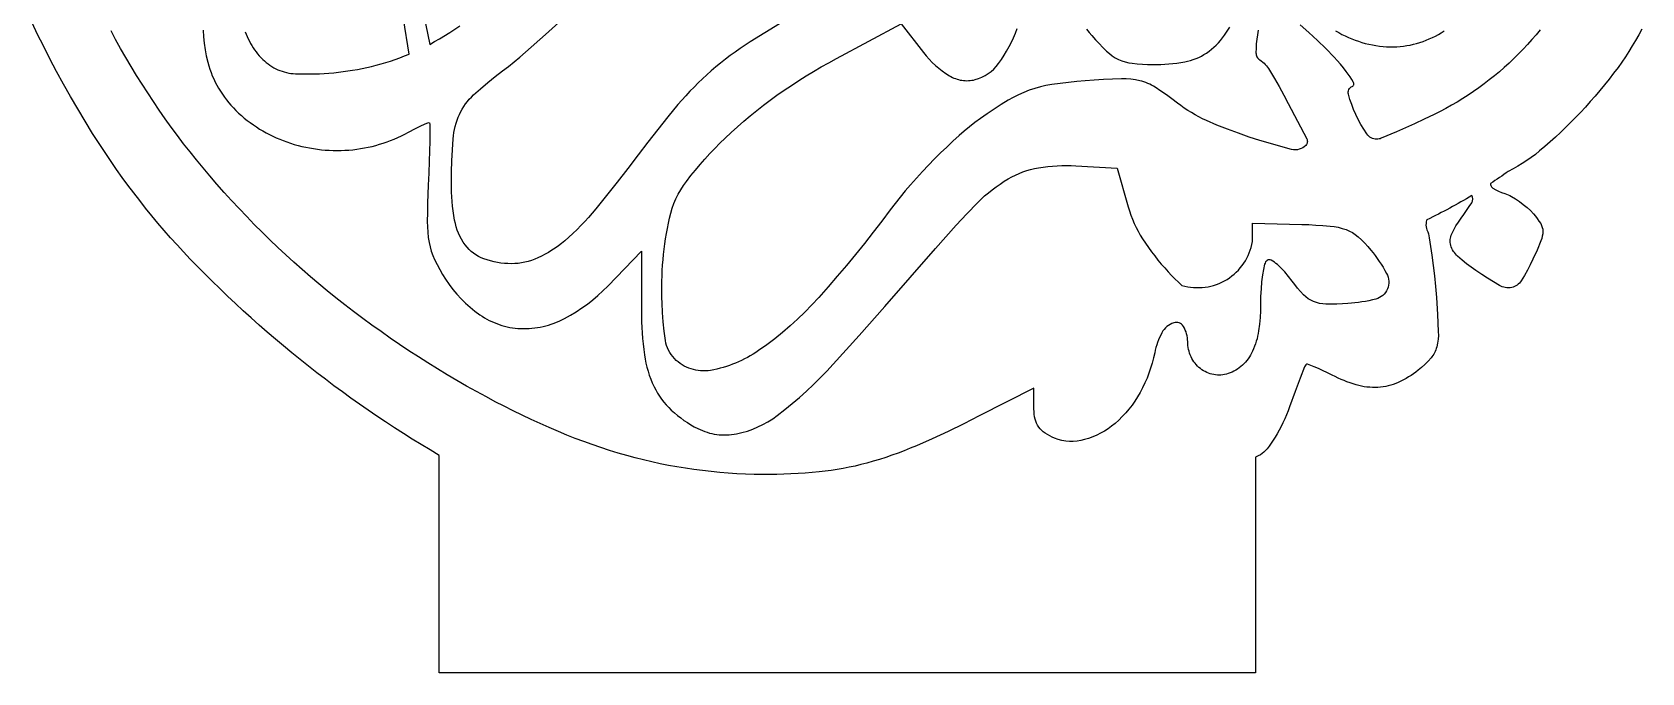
# Model space of a CAD drawing. Extents: x 737 to 1278, y -161 to 183.
# Drawn here: x 970.2 to 1266, y -160.5 to -42.7 of the extents above; entities that cross this region are included whole.
import ezdxf

# ---------------------------------------------------------------- set-up
doc = ezdxf.new("R2010")
doc.units = 0
doc.layers.get('0').update_dxf_attribs({"linetype": 'CONTINUOUS'})

msp = doc.modelspace()

# ---------------------------------------------------------------- linework, layer by layer
for points in [[(1009.39, -42.65), (1009.55, -43.08), (1009.73, -43.52), (1009.93, -43.94), (1010.14, -44.36), (1010.36, -44.76), (1010.59, -45.16), (1010.84, -45.56), (1011.1, -45.94), (1011.38, -46.31), (1011.67, -46.68), (1011.97, -47.03), (1012.28, -47.38), (1012.61, -47.71), (1012.92, -48), (1013.24, -48.28), (1013.57, -48.54), (1013.91, -48.79), (1014.27, -49.01), (1014.63, -49.23), (1015, -49.42), (1015.38, -49.6), (1015.77, -49.75), (1016.16, -49.9), (1016.56, -50.02), (1016.96, -50.12), (1017.37, -50.21), (1017.79, -50.27), (1018.2, -50.32), (1018.63, -50.35), (1019.5, -50.38), (1020.38, -50.39), (1021.26, -50.39), (1022.14, -50.37), (1023.02, -50.34), (1023.89, -50.29), (1024.77, -50.23), (1025.64, -50.16), (1026.52, -50.06), (1027.39, -49.96), (1028.26, -49.84), (1029.12, -49.7), (1029.99, -49.55), (1030.85, -49.38), (1031.71, -49.2), (1032.57, -49.01), (1033.46, -48.79), (1034.34, -48.55), (1035.22, -48.29), (1036.09, -48.02), (1036.96, -47.72), (1037.82, -47.41), (1038.67, -47.08), (1039.51, -46.74), (1037.44, -33.66)], [(1040.82, -32.77), (1043.29, -44.94), (1044.19, -44.44), (1045.08, -43.92), (1046.97, -42.76), (1048.83, -41.55)], [(1107.54, -41.15), (1104.85, -42.79), (1102.18, -44.47), (1101.24, -45.08), (1100.32, -45.71), (1099.41, -46.35), (1098.51, -47.01), (1097.62, -47.69), (1096.74, -48.38), (1095.88, -49.09), (1095.03, -49.82), (1094.21, -50.54), (1093.41, -51.28), (1092.62, -52.03), (1091.85, -52.8), (1091.09, -53.58), (1090.35, -54.38), (1089.62, -55.2), (1088.9, -56.02), (1087.02, -58.29), (1085.18, -60.58), (1083.37, -62.9), (1081.59, -65.25), (1079.69, -67.78), (1077.76, -70.28), (1075.8, -72.76), (1073.81, -75.21), (1073.15, -76), (1072.47, -76.77), (1071.78, -77.53), (1071.07, -78.27), (1070.35, -78.99), (1069.61, -79.7), (1068.85, -80.39), (1068.09, -81.07), (1067.52, -81.54), (1066.94, -81.98), (1066.35, -82.41), (1065.74, -82.82), (1065.12, -83.2), (1064.49, -83.56), (1063.84, -83.9), (1063.18, -84.22), (1062.6, -84.46), (1062, -84.68), (1061.4, -84.86), (1060.79, -85.02), (1060.17, -85.13), (1059.55, -85.22), (1058.92, -85.27), (1058.29, -85.29), (1057.64, -85.27), (1057, -85.23), (1056.36, -85.16), (1055.73, -85.06), (1055.1, -84.94), (1054.47, -84.78), (1053.86, -84.6), (1053.24, -84.39), (1052.74, -84.19), (1052.26, -83.95), (1051.79, -83.67), (1051.35, -83.36), (1050.93, -83.02), (1050.53, -82.65), (1050.16, -82.25), (1049.82, -81.82), (1049.46, -81.31), (1049.14, -80.78), (1048.84, -80.23), (1048.58, -79.67), (1048.35, -79.09), (1048.16, -78.5), (1048, -77.9), (1047.87, -77.28), (1047.73, -76.43), (1047.6, -75.58), (1047.5, -74.72), (1047.42, -73.86), (1047.35, -73), (1047.3, -72.13), (1047.28, -71.27), (1047.27, -70.4), (1047.29, -68.38), (1047.36, -66.36), (1047.46, -64.35), (1047.6, -62.33), (1047.65, -61.75), (1047.74, -61.17), (1047.85, -60.59), (1047.98, -60.02), (1048.14, -59.46), (1048.32, -58.91), (1048.53, -58.36), (1048.76, -57.82), (1049.01, -57.32), (1049.27, -56.83), (1049.56, -56.36), (1049.87, -55.91), (1050.21, -55.47), (1050.56, -55.04), (1050.94, -54.64), (1051.33, -54.25), (1052.62, -53.09), (1053.94, -51.96), (1055.3, -50.86), (1056.67, -49.81), (1057.75, -48.99), (1058.82, -48.14), (1059.86, -47.28), (1060.89, -46.39), (1064.57, -43.12), (1068.23, -39.83)], [(1195.51, -42.3), (1195.37, -43.16), (1195.26, -43.99), (1195.18, -44.82), (1195.13, -45.65), (1195.11, -46.48), (1195.12, -46.68), (1195.16, -46.88), (1195.22, -47.06), (1195.3, -47.24), (1195.4, -47.41), (1195.52, -47.56), (1195.66, -47.69), (1195.82, -47.81), (1196.09, -47.99), (1196.35, -48.19), (1196.59, -48.4), (1196.83, -48.63), (1197.04, -48.87), (1197.25, -49.12), (1197.44, -49.39), (1197.61, -49.67), (1198.49, -51.19), (1199.36, -52.72), (1200.21, -54.26), (1201.05, -55.8), (1202.77, -59.04), (1204.45, -62.29), (1204.51, -62.44), (1204.55, -62.61), (1204.57, -62.77), (1204.55, -62.93), (1204.52, -63.09), (1204.46, -63.25), (1204.37, -63.39), (1204.27, -63.52), (1204, -63.76), (1203.71, -63.96), (1203.39, -64.12), (1203.06, -64.24), (1202.72, -64.31), (1202.37, -64.34), (1202.02, -64.32), (1201.67, -64.26), (1199.71, -63.74), (1197.76, -63.19), (1195.81, -62.61), (1193.88, -61.99), (1191.89, -61.3), (1189.91, -60.56), (1187.95, -59.78), (1186.02, -58.94), (1185.31, -58.61), (1184.61, -58.26), (1183.93, -57.89), (1183.25, -57.5), (1182.59, -57.09), (1181.94, -56.66), (1181.3, -56.2), (1180.67, -55.73), (1179.68, -54.97), (1178.67, -54.24), (1177.65, -53.53), (1176.61, -52.84), (1176.28, -52.63), (1175.94, -52.45), (1175.6, -52.27), (1175.25, -52.11), (1174.89, -51.96), (1174.52, -51.84), (1174.15, -51.72), (1173.78, -51.62), (1172.95, -51.45), (1172.1, -51.34), (1171.25, -51.28), (1170.4, -51.28), (1168.73, -51.35), (1167.07, -51.43), (1165.4, -51.53), (1163.74, -51.65), (1162.2, -51.79), (1160.66, -51.94), (1159.12, -52.13), (1157.59, -52.34), (1156.53, -52.53), (1155.49, -52.76), (1154.46, -53.05), (1153.44, -53.38), (1152.45, -53.77), (1151.47, -54.2), (1150.52, -54.69), (1149.6, -55.22), (1148.3, -56.03), (1147.01, -56.85), (1145.74, -57.71), (1144.48, -58.58), (1143.47, -59.32), (1142.48, -60.09), (1141.51, -60.88), (1140.57, -61.71), (1139.42, -62.75), (1138.28, -63.82), (1137.16, -64.9), (1136.06, -66), (1134.93, -67.17), (1133.81, -68.35), (1132.71, -69.55), (1131.63, -70.77), (1130.67, -71.89), (1129.73, -73.03), (1128.81, -74.19), (1127.92, -75.37), (1126.35, -77.45), (1124.76, -79.51), (1123.15, -81.56), (1121.52, -83.59), (1119.86, -85.6), (1118.18, -87.59), (1116.48, -89.56), (1114.76, -91.51), (1113.51, -92.87), (1112.22, -94.2), (1110.89, -95.48), (1109.53, -96.72), (1108.13, -97.92), (1106.7, -99.08), (1105.23, -100.19), (1103.73, -101.26), (1103.22, -101.6), (1102.71, -101.92), (1102.19, -102.23), (1101.67, -102.53), (1101.13, -102.81), (1100.59, -103.07), (1100.05, -103.32), (1099.49, -103.56), (1098.93, -103.78), (1098.37, -103.99), (1097.8, -104.18), (1097.23, -104.35), (1096.65, -104.51), (1096.06, -104.66), (1095.48, -104.78), (1094.88, -104.9), (1094.43, -104.96), (1093.97, -105), (1093.52, -105.01), (1093.07, -104.99), (1092.62, -104.94), (1092.18, -104.87), (1091.74, -104.77), (1091.31, -104.64), (1090.89, -104.49), (1090.47, -104.31), (1090.07, -104.11), (1089.68, -103.88), (1089.3, -103.63), (1088.93, -103.36), (1088.58, -103.06), (1088.25, -102.73), (1087.93, -102.38), (1087.65, -102.01), (1087.39, -101.62), (1087.17, -101.21), (1086.98, -100.78), (1086.82, -100.34), (1086.7, -99.88), (1086.61, -99.42), (1086.37, -97.7), (1086.19, -95.98), (1086.05, -94.25), (1085.97, -92.52), (1085.94, -91.52), (1085.93, -90.52), (1085.93, -89.52), (1085.95, -88.52), (1085.98, -87.53), (1086.03, -86.53), (1086.09, -85.53), (1086.17, -84.53), (1086.26, -83.57), (1086.37, -82.61), (1086.49, -81.65), (1086.63, -80.69), (1086.78, -79.74), (1086.95, -78.79), (1087.14, -77.84), (1087.34, -76.89), (1087.57, -75.98), (1087.85, -75.08), (1088.17, -74.2), (1088.54, -73.34), (1088.96, -72.5), (1089.42, -71.69), (1089.93, -70.9), (1090.47, -70.14), (1091.29, -69.08), (1092.13, -68.05), (1092.99, -67.03), (1093.87, -66.03), (1094.77, -65.04), (1095.68, -64.08), (1096.62, -63.13), (1097.57, -62.2), (1098.7, -61.14), (1099.85, -60.1), (1101.01, -59.08), (1102.2, -58.08), (1103.4, -57.1), (1104.62, -56.15), (1105.85, -55.22), (1107.1, -54.31), (1108.42, -53.39), (1109.75, -52.49), (1111.09, -51.61), (1112.45, -50.75), (1113.82, -49.91), (1115.21, -49.1), (1116.6, -48.31), (1118.01, -47.55), (1129.91, -41.19), (1134, -46.45), (1134.51, -47.08), (1135.05, -47.68), (1135.61, -48.26), (1136.2, -48.81), (1136.81, -49.33), (1137.45, -49.82), (1138.1, -50.29), (1138.78, -50.72), (1139.05, -50.87), (1139.33, -51.02), (1139.61, -51.14), (1139.89, -51.25), (1140.19, -51.35), (1140.48, -51.43), (1140.78, -51.5), (1141.08, -51.55), (1141.38, -51.59), (1141.68, -51.61), (1141.99, -51.62), (1142.3, -51.61), (1142.6, -51.59), (1142.91, -51.55), (1143.21, -51.5), (1143.51, -51.43), (1144.15, -51.23), (1144.76, -50.98), (1145.35, -50.68), (1145.91, -50.33), (1146.44, -49.94), (1146.93, -49.49), (1147.39, -49.01), (1147.8, -48.48), (1148.33, -47.73), (1148.83, -46.95), (1149.3, -46.17), (1149.75, -45.36), (1150.17, -44.54), (1150.56, -43.71), (1150.92, -42.86), (1151.26, -42)], [(1247.34, -42.24), (1246.58, -43.16), (1245.81, -44.07), (1245.01, -44.96), (1244.2, -45.84), (1243.36, -46.7), (1242.51, -47.54), (1241.63, -48.37), (1240.75, -49.18), (1239.84, -49.97), (1238.92, -50.74), (1237.99, -51.49), (1237.04, -52.21), (1236.07, -52.92), (1235.09, -53.61), (1234.1, -54.28), (1233.1, -54.92), (1232.08, -55.55), (1231.05, -56.15), (1230, -56.73), (1228.95, -57.29), (1227.88, -57.83), (1226.05, -58.71), (1224.22, -59.58), (1222.58, -60.32), (1220.93, -61.05), (1218.15, -62.22), (1217.94, -62.29), (1217.73, -62.34), (1217.51, -62.37), (1217.3, -62.38), (1217.03, -62.36), (1216.77, -62.31), (1216.51, -62.23), (1216.27, -62.12), (1216.05, -61.98), (1215.84, -61.81), (1215.65, -61.62), (1215.48, -61.4), (1214.92, -60.54), (1214.4, -59.66), (1213.91, -58.75), (1213.45, -57.82), (1213.06, -56.92), (1212.7, -56), (1212.38, -55.07), (1212.1, -54.12), (1212.06, -53.9), (1212.07, -53.68), (1212.11, -53.46), (1212.18, -53.26), (1212.29, -53.08), (1212.43, -52.91), (1212.6, -52.78), (1212.79, -52.67), (1212.89, -52.62), (1212.97, -52.55), (1213.03, -52.46), (1213.07, -52.37), (1213.1, -52.26), (1213.1, -52.15), (1213.08, -52.05), (1213.03, -51.95), (1212.72, -51.43), (1212.4, -50.92), (1212.06, -50.42), (1211.7, -49.93), (1211.17, -49.24), (1210.62, -48.58), (1210.06, -47.93), (1209.47, -47.29), (1207.96, -45.73), (1206.41, -44.21), (1204.84, -42.75), (1203.23, -41.33)], [(1163.98, -42.13), (1164.45, -42.75), (1164.95, -43.34), (1165.6, -44.08), (1166.27, -44.81), (1166.96, -45.51), (1167.66, -46.2), (1168.17, -46.64), (1168.7, -47.05), (1169.27, -47.4), (1169.86, -47.71), (1170.47, -47.97), (1171.09, -48.18), (1171.73, -48.33), (1172.37, -48.43), (1173.31, -48.53), (1174.25, -48.6), (1175.19, -48.64), (1176.13, -48.65), (1176.87, -48.64), (1177.61, -48.62), (1178.35, -48.58), (1179.08, -48.53), (1179.82, -48.46), (1180.56, -48.37), (1181.29, -48.27), (1182.02, -48.15), (1182.55, -48.04), (1183.08, -47.91), (1183.59, -47.75), (1184.1, -47.56), (1184.59, -47.34), (1185.08, -47.1), (1185.55, -46.83), (1186.01, -46.54), (1186.49, -46.2), (1186.95, -45.84), (1187.39, -45.46), (1187.82, -45.06), (1188.23, -44.64), (1188.61, -44.2), (1188.98, -43.74), (1189.33, -43.26), (1190.34, -41.77)], [(1209.74, -42.44), (1210.32, -42.78), (1210.9, -43.1), (1211.49, -43.39), (1212.1, -43.67), (1212.71, -43.93), (1213.32, -44.17), (1213.95, -44.38), (1214.58, -44.58), (1215.21, -44.76), (1215.86, -44.91), (1216.5, -45.05), (1217.15, -45.16), (1217.81, -45.25), (1218.47, -45.32), (1219.13, -45.37), (1219.75, -45.39), (1220.37, -45.39), (1220.99, -45.37), (1221.61, -45.33), (1222.22, -45.26), (1222.83, -45.17), (1223.44, -45.06), (1224.04, -44.93), (1224.64, -44.78), (1225.23, -44.6), (1225.82, -44.41), (1226.4, -44.19), (1226.97, -43.95), (1227.54, -43.69), (1228.09, -43.41), (1228.64, -43.1), (1229.16, -42.79), (1229.67, -42.46)]]:
    msp.add_lwpolyline(points)
for points in [[(1266.01, -42.14), (1265.46, -43.19), (1264.88, -44.22), (1264.27, -45.24), (1263.65, -46.25), (1263, -47.24), (1262.33, -48.21), (1261.64, -49.17), (1260.83, -50.26), (1260.01, -51.33), (1259.17, -52.39), (1258.31, -53.43), (1257.44, -54.46), (1256.55, -55.48), (1255.65, -56.49), (1254.73, -57.48), (1253.84, -58.41), (1252.94, -59.33), (1252.02, -60.24), (1251.09, -61.13), (1250.14, -62.01), (1249.18, -62.87), (1248.21, -63.72), (1247.23, -64.55), (1246.46, -65.17), (1245.67, -65.76), (1244.87, -66.33), (1244.05, -66.87), (1243.21, -67.37), (1242.35, -67.85), (1241.48, -68.31, -0.009985), (1238.21, -70.56), (1238.21, -70.57), (1238.22, -70.73), (1238.26, -70.88), (1238.33, -71.02), (1238.41, -71.15), (1238.52, -71.27), (1238.65, -71.37), (1239.17, -71.67), (1239.7, -71.94), (1240.25, -72.17), (1240.82, -72.38), (1241.14, -72.49), (1241.45, -72.62), (1241.76, -72.76), (1242.06, -72.92), (1242.8, -73.37), (1243.51, -73.84), (1244.23, -74.38), (1244.93, -74.96), (1245.53, -75.51), (1246.09, -76.11), (1246.45, -76.54), (1246.79, -76.98), (1247.12, -77.44), (1247.43, -77.92), (1247.6, -78.25), (1247.72, -78.6), (1247.8, -78.96), (1247.82, -79.33), (1247.8, -79.78), (1247.73, -80.22), (1247.62, -80.65), (1247.48, -81.07), (1246.76, -82.78), (1246.01, -84.46), (1245.52, -85.48), (1245, -86.47), (1244.45, -87.45), (1243.87, -88.41), (1243.71, -88.65), (1243.53, -88.86), (1243.32, -89.05), (1243.11, -89.22), (1242.87, -89.37), (1242.62, -89.49), (1242.37, -89.59), (1242.1, -89.65), (1241.8, -89.7), (1241.51, -89.72), (1241.22, -89.71), (1240.93, -89.68), (1240.65, -89.62), (1240.37, -89.53), (1240.1, -89.42), (1239.84, -89.28), (1238.74, -88.64), (1237.66, -87.97), (1236.59, -87.28), (1235.54, -86.56), (1234.67, -85.93), (1233.82, -85.28), (1232.99, -84.61), (1232.17, -83.91), (1231.96, -83.71), (1231.76, -83.49), (1231.57, -83.25), (1231.4, -83.01), (1231.25, -82.75), (1231.12, -82.48), (1231.01, -82.2), (1230.92, -81.92), (1230.85, -81.65), (1230.82, -81.39), (1230.8, -81.12), (1230.81, -80.85), (1230.84, -80.58), (1230.9, -80.32), (1230.98, -80.06), (1231.08, -79.81), (1231.45, -79.06), (1231.86, -78.33), (1232.31, -77.62), (1232.79, -76.93), (1233.3, -76.23), (1233.79, -75.51), (1234.28, -74.79), (1234.75, -74.06), (1234.82, -73.92), (1234.88, -73.77), (1234.92, -73.62), (1234.94, -73.46), (1234.95, -73.3), (1234.93, -73.14), (1234.89, -72.99), (1234.84, -72.84), (1234.78, -72.73), (1234.78, -72.73, -0.023604), (1226.53, -77.21), (1226.47, -77.34), (1226.4, -77.61), (1226.36, -77.9), (1226.35, -78.2), (1226.38, -78.5), (1226.44, -78.79), (1226.54, -79.07), (1226.67, -79.43), (1226.79, -79.8), (1226.88, -80.18), (1226.96, -80.55), (1227.21, -82.13), (1227.44, -83.72), (1227.69, -85.6), (1227.9, -87.49), (1228.1, -89.5), (1228.26, -91.52), (1228.47, -94.63), (1228.62, -97.75), (1228.63, -98.47), (1228.58, -99.19), (1228.48, -99.9), (1228.33, -100.6), (1228.25, -100.88), (1228.16, -101.15), (1228.05, -101.42), (1227.92, -101.67), (1227.78, -101.92), (1227.63, -102.16), (1227.46, -102.4), (1227.28, -102.62), (1226.73, -103.22), (1226.15, -103.8), (1225.55, -104.35), (1224.93, -104.87), (1224.5, -105.21), (1224.06, -105.53), (1223.62, -105.83), (1223.16, -106.12), (1222.7, -106.39), (1222.22, -106.65), (1221.74, -106.9), (1221.25, -107.12), (1220.81, -107.31), (1220.35, -107.48), (1219.89, -107.62), (1219.43, -107.75), (1218.96, -107.85), (1218.48, -107.93), (1218, -107.99), (1217.52, -108.03), (1217.02, -108.05), (1216.52, -108.05), (1216.01, -108.02), (1215.51, -107.98), (1215.02, -107.91), (1214.52, -107.82), (1214.03, -107.71), (1213.54, -107.58), (1212.97, -107.4), (1212.4, -107.22), (1211.84, -107.01), (1211.29, -106.79), (1210.74, -106.56), (1210.19, -106.32), (1209.65, -106.06), (1209.12, -105.78), (1208.24, -105.33), (1207.36, -104.9), (1206.6, -104.55), (1205.82, -104.23), (1205.19, -103.99), (1204.56, -103.77), (1204.47, -103.76), (1204.39, -103.77), (1204.31, -103.81), (1204.25, -103.87), (1204.14, -104.06), (1204.05, -104.26), (1203.24, -106.36), (1202.32, -108.82), (1201.29, -111.64), (1201.01, -112.37), (1200.72, -113.1), (1200.41, -113.82), (1200.08, -114.53), (1199.74, -115.21), (1199.39, -115.89), (1199.02, -116.56), (1198.63, -117.21), (1198.28, -117.76), (1197.92, -118.31), (1197.54, -118.84), (1197.15, -119.36), (1196.88, -119.67), (1196.58, -119.95), (1196.26, -120.2), (1195.92, -120.41), (1195.54, -120.61), (1195.15, -120.8), (1195.04, -120.85), (1195.04, -160.54), (1045.04, -160.54), (1045.04, -120.54), (1043.38, -119.55), (1041.72, -118.55), (1040.08, -117.54), (1038.44, -116.51), (1036.81, -115.46), (1035.19, -114.4), (1033.58, -113.32), (1031.98, -112.23), (1030.4, -111.13), (1028.82, -110), (1027.25, -108.87), (1025.69, -107.72), (1024.14, -106.55), (1022.57, -105.35), (1021.02, -104.14), (1019.48, -102.91), (1017.95, -101.67), (1016.44, -100.41), (1014.93, -99.14), (1013.43, -97.86), (1011.95, -96.56), (1010.48, -95.25), (1009.02, -93.93), (1007.57, -92.59), (1006.13, -91.24), (1004.7, -89.87), (1003.29, -88.49), (1001.89, -87.1), (1000.5, -85.69), (999.27, -84.42), (998.05, -83.13), (996.85, -81.82), (995.66, -80.5), (994.5, -79.17), (993.34, -77.82), (992.21, -76.45), (991.09, -75.07), (989.99, -73.68), (988.91, -72.27), (987.84, -70.85), (986.79, -69.41), (985.76, -67.96), (984.74, -66.5), (983.75, -65.02), (982.77, -63.53), (981.35, -61.31), (979.96, -59.07), (978.61, -56.81), (977.28, -54.53), (975.99, -52.24), (974.72, -49.92), (973.49, -47.59), (972.29, -45.24), (971.24, -43.11), (970.24, -40.96)], [(1001.68, -42.34), (1001.73, -43.56), (1001.84, -44.74), (1002.01, -45.92), (1002.23, -47.08), (1002.5, -48.23), (1002.68, -48.86), (1002.88, -49.48), (1003.1, -50.1), (1003.34, -50.7), (1003.6, -51.3), (1003.88, -51.88), (1004.18, -52.46), (1004.49, -53.02), (1004.83, -53.58), (1005.18, -54.12), (1005.55, -54.65), (1005.94, -55.16), (1006.35, -55.67), (1006.77, -56.15), (1007.21, -56.63), (1007.67, -57.09), (1008.17, -57.57), (1008.69, -58.04), (1009.22, -58.49), (1009.76, -58.92), (1010.31, -59.34), (1010.88, -59.75), (1011.45, -60.14), (1012.03, -60.51), (1012.62, -60.87), (1013.23, -61.21), (1013.84, -61.53), (1014.46, -61.84), (1015.08, -62.12), (1015.72, -62.4), (1016.36, -62.65), (1017.01, -62.89), (1017.7, -63.12), (1018.4, -63.33), (1019.1, -63.53), (1019.8, -63.7), (1020.51, -63.86), (1021.22, -64), (1021.93, -64.12), (1022.65, -64.23), (1023.37, -64.31), (1024.09, -64.38), (1024.81, -64.42), (1025.54, -64.45), (1026.26, -64.46), (1026.99, -64.45), (1027.71, -64.42), (1028.44, -64.38), (1029.15, -64.31), (1029.87, -64.23), (1030.58, -64.12), (1031.29, -64), (1031.99, -63.86), (1032.69, -63.7), (1033.39, -63.52), (1034.08, -63.32), (1034.76, -63.11), (1035.44, -62.88), (1036.11, -62.63), (1036.78, -62.36), (1037.44, -62.07), (1038.1, -61.77), (1038.74, -61.44), (1039.38, -61.1), (1040.65, -60.43), (1041.8, -59.86), (1042.77, -59.41), (1042.93, -59.35), (1043.09, -59.34), (1043.17, -59.35), (1043.23, -59.4), (1043.27, -59.46), (1043.28, -59.53), (1043.28, -62.72), (1043.25, -64.57), (1043.21, -66.43), (1043.12, -68.63), (1043.02, -70.84), (1042.95, -72.51), (1042.89, -74.18), (1042.86, -75.86), (1042.83, -77.53), (1042.85, -78.5), (1042.91, -79.47), (1043.02, -80.44), (1043.17, -81.4), (1043.34, -82.2), (1043.57, -82.99), (1043.85, -83.75), (1044.18, -84.5), (1044.64, -85.44), (1045.13, -86.36), (1045.66, -87.26), (1046.21, -88.15), (1046.85, -89.1), (1047.54, -90.01), (1048.27, -90.89), (1049.04, -91.73), (1049.84, -92.53), (1050.69, -93.29), (1051.57, -94), (1052.49, -94.68), (1052.91, -94.96), (1053.34, -95.23), (1053.77, -95.48), (1054.21, -95.71), (1054.67, -95.93), (1055.12, -96.13), (1055.59, -96.31), (1056.06, -96.48), (1056.53, -96.63), (1057.01, -96.77), (1057.49, -96.89), (1057.98, -96.99), (1058.47, -97.07), (1058.97, -97.13), (1059.47, -97.18), (1059.97, -97.21), (1060.49, -97.22), (1061.02, -97.22), (1061.54, -97.2), (1062.06, -97.16), (1062.58, -97.1), (1063.1, -97.03), (1063.61, -96.94), (1064.12, -96.83), (1064.63, -96.71), (1065.13, -96.57), (1065.63, -96.41), (1066.13, -96.24), (1066.61, -96.05), (1067.1, -95.84), (1067.57, -95.62), (1068.04, -95.38), (1069.14, -94.77), (1070.2, -94.12), (1071.24, -93.43), (1072.25, -92.7), (1073.24, -91.93), (1074.19, -91.12), (1075.11, -90.28), (1076.01, -89.39), (1082.19, -83), (1082.19, -93.96), (1082.2, -94.97), (1082.23, -95.99), (1082.27, -97), (1082.33, -98.02), (1082.41, -99.03), (1082.5, -100.04), (1082.62, -101.05), (1082.75, -102.06), (1082.87, -102.82), (1083.01, -103.57), (1083.19, -104.31), (1083.4, -105.05), (1083.63, -105.78), (1083.89, -106.5), (1084.18, -107.21), (1084.5, -107.91), (1084.81, -108.51), (1085.14, -109.1), (1085.5, -109.67), (1085.89, -110.22), (1086.3, -110.76), (1086.74, -111.27), (1087.2, -111.76), (1087.68, -112.23), (1088.24, -112.73), (1088.81, -113.21), (1089.4, -113.66), (1090.01, -114.1), (1090.63, -114.51), (1091.26, -114.9), (1091.9, -115.27), (1092.56, -115.62), (1092.98, -115.81), (1093.4, -115.99), (1093.83, -116.16), (1094.26, -116.3), (1094.7, -116.43), (1095.14, -116.53), (1095.58, -116.62), (1096.03, -116.69), (1096.48, -116.74), (1096.93, -116.78), (1097.39, -116.79), (1097.84, -116.79), (1098.29, -116.76), (1098.75, -116.72), (1099.2, -116.66), (1099.65, -116.58), (1100.66, -116.34), (1101.66, -116.06), (1102.63, -115.71), (1103.59, -115.31), (1104.52, -114.86), (1105.43, -114.35), (1106.31, -113.79), (1107.16, -113.19), (1108.53, -112.11), (1109.88, -111.01), (1111.21, -109.88), (1112.51, -108.71), (1113.79, -107.52), (1115.03, -106.29), (1116.25, -105.04), (1117.44, -103.75), (1122.19, -98.48), (1126.9, -93.17), (1131.58, -87.84), (1136.22, -82.47), (1138.1, -80.32), (1140.01, -78.2), (1141.96, -76.12), (1143.95, -74.07), (1144.59, -73.44), (1145.26, -72.83), (1145.94, -72.25), (1146.64, -71.68), (1147.35, -71.14), (1148.09, -70.63), (1148.84, -70.13), (1149.6, -69.67), (1150.25, -69.3), (1150.92, -68.97), (1151.59, -68.67), (1152.28, -68.4), (1152.98, -68.16), (1153.69, -67.96), (1154.41, -67.78), (1155.14, -67.64), (1156, -67.51), (1156.86, -67.4), (1157.72, -67.32), (1158.58, -67.26), (1159.45, -67.23), (1160.31, -67.22), (1161.18, -67.23), (1162.04, -67.27), (1169.63, -67.73), (1171.63, -74.8), (1171.87, -75.58), (1172.13, -76.35), (1172.42, -77.11), (1172.74, -77.86), (1173.09, -78.6), (1173.46, -79.32), (1173.86, -80.03), (1174.29, -80.72), (1174.82, -81.52), (1175.36, -82.32), (1175.92, -83.09), (1176.5, -83.86), (1177.1, -84.61), (1177.71, -85.35), (1178.34, -86.07), (1178.98, -86.78), (1179.6, -87.43), (1180.22, -88.06), (1180.86, -88.67), (1181.51, -89.27, 0.450162), (1194.46, -81.22), (1194.46, -81.22), (1194.46, -77.8), (1203.52, -78.06), (1204.83, -78.1), (1206.13, -78.17), (1207.43, -78.25), (1208.73, -78.36), (1209.48, -78.45), (1210.23, -78.59), (1210.96, -78.78), (1211.68, -79.02), (1212.27, -79.27), (1212.83, -79.57), (1213.37, -79.93), (1213.88, -80.33), (1214.5, -80.9), (1215.1, -81.5), (1215.68, -82.12), (1216.23, -82.77), (1216.64, -83.27), (1217.03, -83.79), (1217.41, -84.32), (1217.78, -84.85), (1218.14, -85.39), (1218.48, -85.95), (1218.81, -86.51), (1219.13, -87.08), (1219.29, -87.41), (1219.41, -87.76), (1219.49, -88.12), (1219.53, -88.49), (1219.52, -88.85), (1219.48, -89.22), (1219.39, -89.58), (1219.27, -89.93), (1219.1, -90.26), (1218.9, -90.58), (1218.67, -90.86), (1218.41, -91.11), (1218.12, -91.34), (1217.81, -91.53), (1217.48, -91.68), (1217.13, -91.79), (1216.5, -91.95), (1215.86, -92.09), (1215.23, -92.21), (1214.59, -92.32), (1213.95, -92.42), (1213.31, -92.5), (1212.67, -92.57), (1212.02, -92.62), (1211.01, -92.67), (1210, -92.71), (1208.98, -92.73), (1207.97, -92.72), (1207.38, -92.68), (1206.8, -92.59), (1206.22, -92.45), (1205.67, -92.25), (1205.17, -92.02), (1204.7, -91.74), (1204.27, -91.4), (1203.87, -91.02), (1203.31, -90.42), (1202.77, -89.79), (1202.26, -89.14), (1201.76, -88.48), (1201.1, -87.61), (1200.4, -86.78), (1200.08, -86.43), (1199.75, -86.09), (1199.41, -85.77), (1199.05, -85.46), (1198.78, -85.24), (1198.49, -85.03), (1198.2, -84.84), (1197.89, -84.66), (1197.72, -84.59), (1197.54, -84.57), (1197.37, -84.6), (1197.2, -84.67), (1197.03, -84.81), (1196.89, -84.97), (1196.78, -85.16), (1196.71, -85.36), (1196.49, -86.36), (1196.32, -87.36), (1196.15, -88.62), (1196.04, -89.88), (1195.97, -91.3), (1195.95, -92.72), (1195.93, -93.96), (1195.86, -95.19), (1195.75, -96.43), (1195.59, -97.66), (1195.51, -98.14), (1195.42, -98.62), (1195.31, -99.09), (1195.18, -99.56), (1195.03, -100.02), (1194.86, -100.48), (1194.68, -100.93), (1194.49, -101.38), (1194.31, -101.74), (1194.11, -102.09), (1193.9, -102.43), (1193.68, -102.76), (1193.43, -103.08), (1193.18, -103.39), (1192.9, -103.68), (1192.62, -103.96), (1192.33, -104.22), (1192.03, -104.45), (1191.72, -104.68), (1191.39, -104.88), (1191.06, -105.07), (1190.71, -105.23), (1190.36, -105.38), (1190, -105.51), (1189.68, -105.61), (1189.35, -105.68), (1189.02, -105.74), (1188.68, -105.77), (1188.35, -105.78), (1188.02, -105.77), (1187.68, -105.74), (1187.35, -105.69), (1187.02, -105.62), (1186.69, -105.53), (1186.37, -105.41), (1186.06, -105.28), (1185.75, -105.13), (1185.46, -104.96), (1185.17, -104.78), (1184.9, -104.57), (1184.63, -104.35), (1184.38, -104.11), (1184.14, -103.85), (1183.92, -103.59), (1183.71, -103.31), (1183.51, -103.01), (1183.34, -102.71), (1183.18, -102.39), (1183.04, -102.07), (1182.91, -101.73), (1182.81, -101.39), (1182.72, -101.04), (1182.65, -100.69), (1182.6, -100.34), (1182.57, -99.98), (1182.57, -99.62), (1182.55, -99.26), (1182.52, -98.89), (1182.46, -98.53), (1182.37, -98.17), (1182.26, -97.83), (1182.13, -97.49), (1181.98, -97.16), (1181.8, -96.83), (1181.64, -96.62), (1181.46, -96.43), (1181.24, -96.28), (1181.01, -96.17), (1180.77, -96.1), (1180.51, -96.07), (1180.25, -96.09), (1180, -96.15), (1179.66, -96.28), (1179.34, -96.45), (1179.04, -96.64), (1178.75, -96.86), (1178.49, -97.1), (1178.25, -97.37), (1178.03, -97.66), (1177.84, -97.97), (1177.61, -98.41), (1177.4, -98.85), (1177.21, -99.31), (1177.03, -99.77), (1176.87, -100.23), (1176.73, -100.71), (1176.61, -101.18), (1176.5, -101.67), (1176.29, -102.62), (1176.05, -103.57), (1175.76, -104.5), (1175.45, -105.42), (1175.1, -106.33), (1174.71, -107.22), (1174.29, -108.1), (1173.84, -108.96), (1173.37, -109.76), (1172.87, -110.54), (1172.34, -111.3), (1171.78, -112.02), (1171.18, -112.72), (1170.55, -113.4), (1169.9, -114.04), (1169.21, -114.65), (1168.58, -115.16), (1167.93, -115.63), (1167.26, -116.06), (1166.56, -116.46), (1165.85, -116.82), (1165.12, -117.13), (1164.37, -117.41), (1163.61, -117.65), (1162.92, -117.81), (1162.23, -117.92), (1161.53, -117.97), (1160.84, -117.96), (1160.15, -117.9), (1159.46, -117.78), (1158.78, -117.6), (1158.11, -117.38), (1157.66, -117.18), (1157.22, -116.97), (1156.79, -116.73), (1156.37, -116.47), (1156.04, -116.23), (1155.74, -115.96), (1155.45, -115.66), (1155.2, -115.33), (1154.98, -115), (1154.8, -114.64), (1154.65, -114.26), (1154.54, -113.88), (1154.44, -113.42), (1154.37, -112.95), (1154.33, -112.49), (1154.31, -112.02), (1154.31, -108.15), (1144.28, -113.29), (1141.42, -114.73), (1138.54, -116.12), (1135.64, -117.47), (1132.72, -118.76), (1131.6, -119.23), (1130.48, -119.69), (1129.35, -120.12), (1128.22, -120.53), (1127.07, -120.92), (1125.92, -121.28), (1124.77, -121.63), (1123.6, -121.96), (1122.52, -122.24), (1121.44, -122.5), (1120.35, -122.73), (1119.25, -122.95), (1118.15, -123.14), (1117.05, -123.3), (1115.94, -123.45), (1114.83, -123.57), (1113.54, -123.69), (1112.25, -123.8), (1110.96, -123.88), (1109.67, -123.95), (1108.38, -124.01), (1107.09, -124.04), (1105.79, -124.06), (1104.5, -124.06), (1102.91, -124.04), (1101.32, -123.99), (1099.74, -123.91), (1098.15, -123.81), (1096.57, -123.69), (1094.99, -123.53), (1093.41, -123.35), (1091.84, -123.15), (1090.28, -122.92), (1088.72, -122.66), (1087.17, -122.38), (1085.62, -122.07), (1084.08, -121.73), (1082.54, -121.37), (1081.01, -120.98), (1079.49, -120.57), (1077.89, -120.11), (1076.31, -119.62), (1074.73, -119.11), (1073.15, -118.57), (1071.59, -118.01), (1070.03, -117.42), (1068.49, -116.81), (1066.95, -116.17), (1065.26, -115.44), (1063.58, -114.7), (1061.91, -113.93), (1060.25, -113.14), (1058.6, -112.34), (1056.96, -111.51), (1055.32, -110.67), (1053.7, -109.8), (1051.88, -108.81), (1050.07, -107.79), (1048.28, -106.76), (1046.49, -105.71), (1044.72, -104.63), (1042.96, -103.54), (1041.21, -102.42), (1039.47, -101.29), (1037.75, -100.14), (1036.04, -98.97), (1034.34, -97.78), (1032.65, -96.57), (1030.97, -95.34), (1029.31, -94.09), (1027.66, -92.82), (1026.03, -91.54), (1024.46, -90.27), (1022.91, -88.99), (1021.37, -87.69), (1019.85, -86.37), (1018.34, -85.03), (1016.85, -83.68), (1015.38, -82.3), (1013.92, -80.91), (1012.48, -79.5), (1011.05, -78.07), (1009.65, -76.63), (1008.26, -75.16), (1006.88, -73.68), (1005.53, -72.18), (1004.19, -70.67), (1002.87, -69.14), (1001.64, -67.68), (1000.43, -66.2), (999.24, -64.72), (998.07, -63.21), (996.92, -61.69), (995.79, -60.16), (994.68, -58.61), (993.58, -57.04), (992.51, -55.47), (991.46, -53.88), (990.42, -52.27), (989.41, -50.65), (988.42, -49.02), (987.44, -47.37), (986.49, -45.71), (985.56, -44.04), (984.72, -42.48)]]:
    msp.add_lwpolyline(points, format="xyb")

doc.saveas('drawing.dxf')
